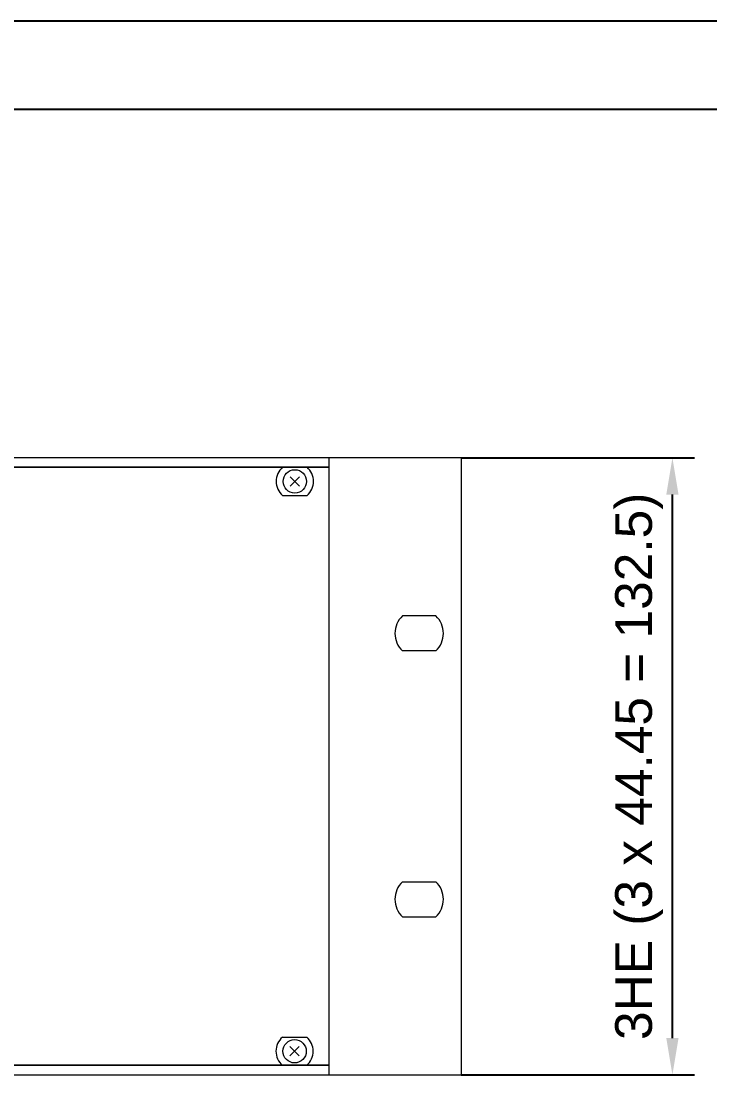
# Model space of a CAD drawing. Extents: x -194 to 239, y -574 to -265.
# Drawn here: x -29.7 to 17.1, y -336.2 to -264.6 of the extents above; entities that cross this region are included whole.
import ezdxf

# ---------------------------------------------------------------- set-up
doc = ezdxf.new("R2010")
doc.units = 0
doc.header["$LTSCALE"] = 0.5
doc.header["$PDMODE"] = 2
doc.layers.get('0').update_dxf_attribs({"linetype": 'CONTINUOUS'})
doc.layers.get('DEFPOINTS').update_dxf_attribs({"linetype": 'CONTINUOUS'})
doc.layers.add('1', color=7, linetype='CONTINUOUS')
doc.layers.add('Module', color=7, linetype='CONTINUOUS')
doc.styles.get("Standard").update_dxf_attribs({"font": 'arial.ttf', "height": 3})
doc.dimstyles.get("Standard").update_dxf_attribs({"dimtxt": 0.18, "dimasz": 0.18, "dimexe": 0.18, "dimexo": 0.0625, "dimgap": 0.09, "dimtad": 0, "dimtih": 1, "dimtoh": 1, "dimdec": 4, "dimzin": 0, "dimdsep": 46, "dimtxsty": 'Standard', "dimcen": 0.09, "dimadec": 0, "dimazin": 0, "dimtfac": 1, "dimtdec": 4, "dimtofl": 0, "dimtmove": 0, "dimatfit": 3, "dimfxl": 1, "dimtolj": 1, "dimtzin": 0, "dimarcsym": 0})

# ---------------------------------------------------------------- blocks, each defined once
blk = doc.blocks.new('*D114')
at = {"color": 1, "lineweight": -2, "transparency": 16777216}
for p, q in [((0.239, -294.28), (16.099, -294.28)), ((0.239, -336.199), (16.099, -336.199))]:
    blk.add_line(p, q, dxfattribs=at)
at = {"lineweight": -2, "transparency": 16777216}
blk.add_line((14.599, -333.699), (14.599, -296.78), dxfattribs=at)
at = {"lineweight": 5, "transparency": 16777216}
for points in [[(14.182, -296.78), (15.015, -296.78), (14.599, -294.28)], [(14.182, -333.699), (15.015, -333.699), (14.599, -336.199)]]:
    blk.add_solid(points, dxfattribs=at)
at = {"layer": 'DEFPOINTS', "color": 0, "lineweight": 5, "transparency": 16777216}
for p in [(0.239, -294.28), (14.599, -294.28), (0.239, -336.199)]:
    blk.add_point(p, dxfattribs=at)
at = {"color": 7, "lineweight": 5, "transparency": 16777216, "insert": (12.335, -315.239), "char_height": 3, "attachment_point": 5, "rotation": 90}
blk.add_mtext('\\A1;{\\fArial|b0|i0|c238|p34;\\H0.83333x;3HE (3 x 44.45 = 132.5)}', dxfattribs=at)

msp = doc.modelspace()

# ---------------------------------------------------------------- linework, layer by layer
for p, q in [((239.39433, -264.61974), (-194.25747, -264.61974)), ((233.39433, -270.61974), (-188.25747, -270.61974))]:
    msp.add_line(p, q)
at = {"lineweight": 5}
for p, q in [((-10.74392, -295.56794), (-11.37706, -296.20107)), ((-11.37706, -295.56794), (-10.74392, -296.20107)), ((-10.75896, -334.2787), (-11.3921, -334.91183)), ((-11.3921, -334.2787), (-10.75896, -334.91183)), ((-8.75515, -335.55043), (-76.1971, -335.55043))]:
    msp.add_line(p, q, dxfattribs=at)
at = {"layer": '1', "lineweight": 5}
for p, q in [((0.23855, -294.27977), (-76.27425, -294.27977)), ((-8.73606, -336.19899), (-8.73606, -294.27977)), ((0.23855, -294.27977), (0.23855, -336.20101)), ((-76.27425, -294.92834), (-8.73606, -294.92834)), ((-8.73606, -294.92834), (-76.27425, -294.92834)), ((-76.2589, -294.92751), (-8.72071, -294.92752)), ((-8.72071, -294.92751), (-76.2589, -294.92751)), ((-8.73606, -335.55043), (-8.73606, -294.92834)), ((-8.73606, -335.55043), (-8.73606, -294.92834)), ((-8.72071, -335.54961), (-8.72071, -294.92751)), ((-1.46908, -305.02261), (-3.74849, -305.02261)), ((-1.46908, -307.39539), (-3.74849, -307.39539)), ((-3.74849, -323.08742), (-1.46908, -323.08742)), ((-3.74849, -325.4602), (-1.46908, -325.4602)), ((-8.72071, -335.54961), (-76.2589, -335.54961)), ((-76.2589, -335.54961), (-8.71612, -335.54961)), ((-76.2787, -336.19899), (0.23855, -336.19899))]:
    msp.add_line(p, q, dxfattribs=at)
for centre, start, end in [((-2.60879, -306.209), 133.8501735, 226.1498265), ((-2.60879, -306.209), 313.8501735, 46.1498265), ((-2.60879, -324.27381), 133.8501735, 226.1498265), ((-2.60879, -324.27381), 313.8501735, 46.1498265)]:
    msp.add_arc(centre, 1.64513, start, end, dxfattribs=at)
at = {"layer": 'Module', "lineweight": 5}
for p, q in [((-11.89111, -294.92752), (-10.22962, -294.92752)), ((-11.89111, -296.83885), (-10.22962, -296.83885)), ((-11.90615, -333.63827), (-10.24466, -333.63827)), ((-11.90615, -335.5496), (-10.24466, -335.5496))]:
    msp.add_line(p, q, dxfattribs=at)
for centre in [(-11.06036, -295.88318), (-11.0754, -334.59394)]:
    msp.add_circle(centre, 0.79142, dxfattribs=at)
for centre, start, end in [((-11.06036, -295.88318), 131, 229), ((-11.06036, -295.88318), 311, 49), ((-11.0754, -334.59394), 131, 229), ((-11.0754, -334.59394), 311, 49)]:
    msp.add_arc(centre, 1.26627, start, end, dxfattribs=at)

# ---------------------------------------------------------------- dimensions: what is measured, and where the dimension line sits
at = {"lineweight": 5}
dim = msp.add_linear_dim(base=(14.5988, -294.27977), p1=(0.23855, -336.19899), p2=(0.23855, -294.27977), angle=90, text='{\\fArial|b0|i0|c238|p34;\\H0.83333x;3HE (3 x 44.45 = 132.5)}', dimstyle='Standard', override={"dimtxt": 2.5, "dimasz": 2.5, "dimexe": 1.5, "dimexo": 0, "dimgap": 0.625, "dimtad": 1, "dimtih": 0, "dimtoh": 0, "dimzin": 8, "dimlunit": 6, "dimcen": 2.5, "dimclrd": 256, "dimclre": 1, "dimclrt": 7, "dimtofl": 1, "dimatfit": 0}, dxfattribs=at)
dim.commit()
dim.dimension.update_dxf_attribs({"geometry": '*D114', "text_midpoint": (14.5988, -315.23938), "dimtype": 160})

doc.saveas('drawing.dxf')
